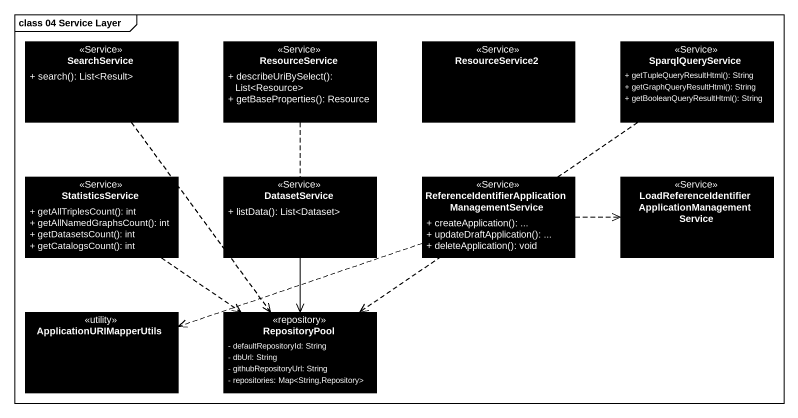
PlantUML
@startuml
mainframe class 04 Service Layer
hide circle
hide empty members
skinparam classAttributeIconSize 0
class SearchService <<Service>> #000000 {
  + search(): List<Result>
}
class ResourceService <<Service>> #000000 {
  + describeUriBySelect(): List<Resource>
  + getBaseProperties(): Resource
}
class ResourceService2 <<Service>> #000000
class SparqlQueryService <<Service>> #000000 {
  + getTupleQueryResultHtml(): String
  + getGraphQueryResultHtml(): String
  + getBooleanQueryResultHtml(): String
}
class StatisticsService <<Service>> #000000 {
  + getAllTriplesCount(): int
  + getAllNamedGraphsCount(): int
  + getDatasetsCount(): int
  + getCatalogsCount(): int
}
class DatasetService <<Service>> #000000 {
  + listData(): List<Dataset>
}
class "ReferenceIdentifierApplicationManagementService" as ReferenceIdentifierApplicati <<Service>> #000000 {
  + createApplication(): ...
  + updateDraftApplication(): ...
  + deleteApplication(): void
}
class "LoadReferenceIdentifierApplicationManagementService" as LoadReferenceIdentifierAppli <<Service>> #000000
class ApplicationURIMapperUtils <<utility>> #000000
class RepositoryPool <<repository>> #000000 {
  - defaultRepositoryId: String
  - dbUrl: String
  - githubRepositoryUrl: String
  - repositories: Map<String,Repository>
}
SearchService ..> RepositoryPool
ResourceService ..> RepositoryPool
SparqlQueryService ..> RepositoryPool
StatisticsService ..> RepositoryPool
DatasetService ..> RepositoryPool
ReferenceIdentifierApplicati .right.> LoadReferenceIdentifierAppli
ReferenceIdentifierApplicati .left.> ApplicationURIMapperUtils
@enduml
